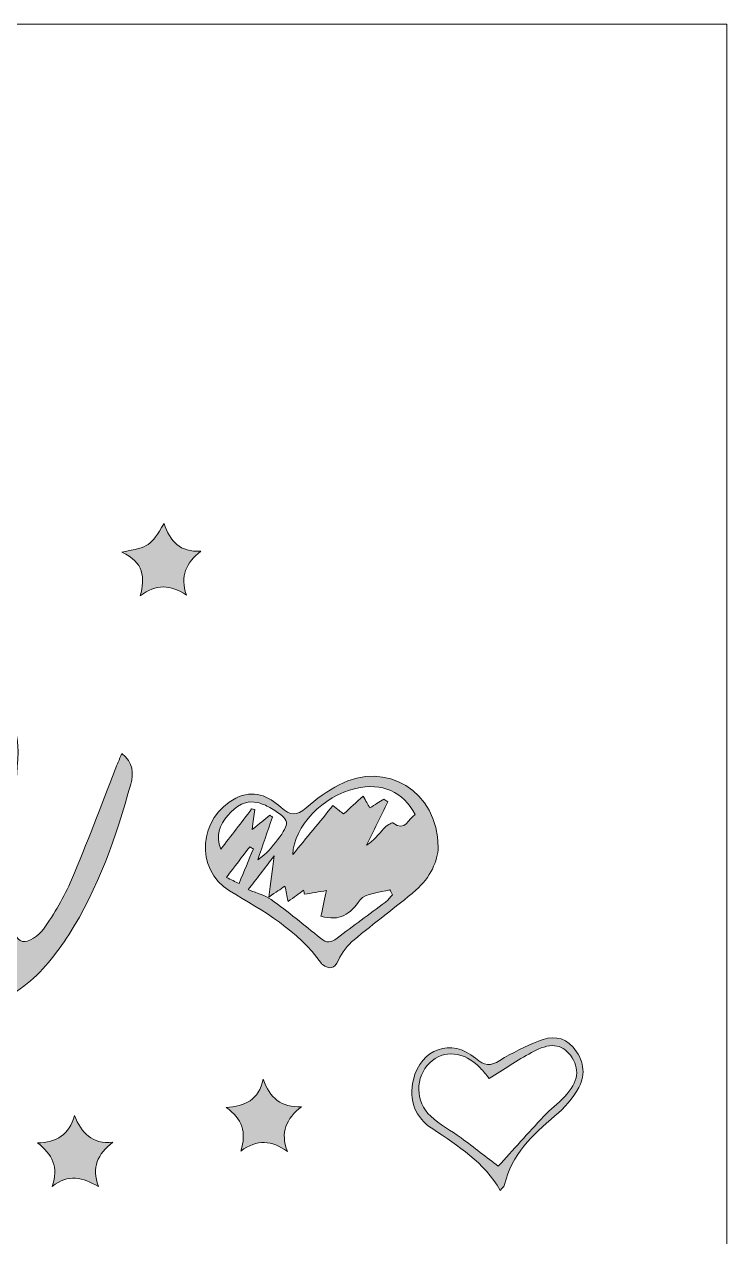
# Model space of a CAD drawing. Extents: x -202 to 798, y -79 to 921.
# Drawn here: x 564 to 798, y 517.3 to 921 of the extents above; entities that cross this region are included whole.
import ezdxf

# ---------------------------------------------------------------- set-up
doc = ezdxf.new("R2010")
doc.units = 0
doc.header["$MEASUREMENT"] = 0
doc.layers.add('Layer 1', color=7, linetype='Continuous', lineweight=0)

# ---------------------------------------------------------------- blocks, each defined once
blk = doc.blocks.new('Block_1')
at = {"layer": 'Layer 1', "true_color": 0x000000, "transparency": 33554687}
h = blk.add_hatch(color=18, dxfattribs=at)
h.dxf.hatch_style = 2
edge = h.paths.add_edge_path()
edge.add_spline(control_points=[(310.53, 678.61), (310.99, 678.87), (311.45, 679.12), (311.92, 679.38), (312.07, 683.59), (309.42, 685.51), (305.03, 686.05), (306.86, 683.57), (308.69, 681.09), (310.53, 678.61)], knot_values=[0, 0, 0, 0, 1, 1, 1, 2, 2, 2, 3, 3, 3, 3], degree=3, periodic=0)
edge = h.paths.add_edge_path()
edge.add_spline(control_points=[(371.78, 745.02), (371.91, 750.44), (369.97, 752.15), (363.55, 751.98), (366.5, 749.48), (369.03, 747.33), (371.78, 745.02)], knot_values=[0, 0, 0, 0, 1, 1, 1, 2, 2, 2, 2], degree=3, periodic=0)
edge = h.paths.add_edge_path()
edge.add_spline(control_points=[(554.29, 681.55), (555.56, 688.34), (552.69, 691.61), (547.1, 690.06), (549.4, 687.34), (551.68, 684.64), (554.29, 681.55)], knot_values=[0, 0, 0, 0, 1, 1, 1, 2, 2, 2, 2], degree=3, periodic=0)
edge = h.paths.add_edge_path()
edge.add_spline(control_points=[(450.64, 689.92), (450.64, 693.69), (450.64, 697.31), (450.64, 701.27), (445.72, 696.45), (445.76, 693.26), (450.64, 689.92)], knot_values=[0, 0, 0, 0, 1, 1, 1, 2, 2, 2, 2], degree=3, periodic=0)
edge = h.paths.add_edge_path()
edge.add_spline(control_points=[(391.27, 636.6), (391, 636.58), (390.73, 636.57), (390.46, 636.56), (386.16, 628.71), (381.87, 620.86), (376.99, 611.92), (381.79, 615.02), (385.69, 617.4), (389.41, 620.04), (390.33, 620.69), (391.13, 622.14), (391.18, 623.26), (391.39, 627.7), (391.27, 632.15), (391.27, 636.6)], knot_values=[0, 0, 0, 0, 1, 1, 1, 2, 2, 2, 3, 3, 3, 4, 4, 4, 5, 5, 5, 5], degree=3, periodic=0)
edge = h.paths.add_edge_path()
edge.add_spline(control_points=[(314.16, 658.5), (312.13, 663.3), (310.83, 667.51), (308.65, 671.2), (306.87, 674.21), (303.63, 673.98), (301.5, 671.46), (300.19, 669.91), (298.78, 666.38), (299.51, 665.54), (302.85, 661.66), (307.18, 658.92), (314.16, 658.5)], knot_values=[0, 0, 0, 0, 1, 1, 1, 2, 2, 2, 3, 3, 3, 4, 4, 4, 4], degree=3, periodic=0)
edge = h.paths.add_edge_path()
edge.add_spline(control_points=[(364.07, 697.11), (364.54, 697.04), (365, 696.97), (365.47, 696.91), (369.97, 708.41), (375.19, 719.81), (371.6, 732.83), (371.03, 734.89), (369.16, 736.59), (367.9, 738.45), (367.27, 738.25), (366.64, 738.04), (366, 737.83), (365.36, 724.26), (364.71, 710.69), (364.07, 697.11)], knot_values=[0, 0, 0, 0, 1, 1, 1, 2, 2, 2, 3, 3, 3, 4, 4, 4, 5, 5, 5, 5], degree=3, periodic=0)
edge = h.paths.add_edge_path()
edge.add_spline(control_points=[(293.47, 655.46), (292.95, 648.67), (291.93, 642.07), (292.13, 635.5), (292.26, 631.17), (293.46, 626.54), (295.41, 622.66), (299.06, 615.42), (304.76, 615.54), (308.62, 622.69), (313, 630.8), (313.51, 639.71), (313.46, 647.88), (306.71, 650.44), (300.59, 652.76), (293.47, 655.46)], knot_values=[0, 0, 0, 0, 1, 1, 1, 2, 2, 2, 3, 3, 3, 4, 4, 4, 5, 5, 5, 5], degree=3, periodic=0)
edge = h.paths.add_edge_path()
edge.add_spline(control_points=[(448.1, 637.21), (440.03, 624.98), (435.12, 613.06), (438.21, 599.3), (438.96, 595.99), (441.28, 592.48), (443.89, 590.25), (451.16, 584.04), (458.2, 586.86), (459.71, 596.24), (460.08, 598.51), (460.1, 600.91), (459.86, 603.21), (458.62, 615), (454.07, 625.67), (448.1, 637.21)], knot_values=[0, 0, 0, 0, 1, 1, 1, 2, 2, 2, 3, 3, 3, 4, 4, 4, 5, 5, 5, 5], degree=3, periodic=0)
edge = h.paths.add_edge_path()
edge.add_spline(control_points=[(508.4, 634.16), (508.47, 632.66), (508.57, 630.17), (508.72, 627.69), (508.77, 626.86), (508.86, 626.02), (509.09, 625.23), (510.32, 620.88), (513.05, 619.87), (516.37, 622.84), (518.31, 624.58), (520.1, 626.73), (521.29, 629.04), (528.87, 643.71), (535.36, 658.76), (536.72, 675.51), (537.14, 680.69), (532.49, 687.7), (527.65, 688.97), (523.62, 690.02), (521.2, 688.05), (518.29, 681.3), (517.96, 680.54), (517.68, 679.76), (517.41, 678.97), (512.41, 664.78), (509.39, 650.19), (508.4, 634.16)], knot_values=[0, 0, 0, 0, 1, 1, 1, 2, 2, 2, 3, 3, 3, 4, 4, 4, 5, 5, 5, 6, 6, 6, 7, 7, 7, 8, 8, 8, 9, 9, 9, 9], degree=3, periodic=0)
edge = h.paths.add_edge_path()
edge.add_spline(control_points=[(391.09, 610.72), (376.44, 602.76), (364.83, 593.33), (360.11, 577.86), (355.93, 564.15), (357.88, 551.17), (369.04, 541.27), (376.1, 535.01), (384.31, 533.08), (387.04, 547.01), (391.09, 567.72), (391.05, 588.66), (391.09, 610.72)], knot_values=[0, 0, 0, 0, 1, 1, 1, 2, 2, 2, 3, 3, 3, 4, 4, 4, 4], degree=3, periodic=0)
edge = h.paths.add_edge_path()
edge.add_spline(control_points=[(532.59, 633.81), (531.73, 632.44), (531, 630.97), (529.98, 629.74), (526.71, 625.78), (523.81, 621.32), (519.89, 618.13), (509.95, 610.04), (498.48, 613.02), (493.35, 624.75), (488.18, 636.59), (488.43, 649.08), (489.63, 661.61), (489.77, 663.1), (490.05, 664.58), (490.22, 666.07), (490.25, 666.37), (490.07, 666.69), (489.68, 668.23), (481.55, 663.77), (473.71, 659.45), (466, 655.22), (470.63, 643.25), (475.42, 632.27), (479.07, 620.93), (481.28, 614.07), (482.55, 606.67), (482.78, 599.46), (483.2, 586.19), (475.67, 576.77), (463.87, 574.12), (451.79, 571.41), (438.57, 577.49), (433.07, 588.38), (426.9, 600.59), (428.06, 612.96), (433.01, 625.12), (435.2, 630.48), (437.89, 635.77), (441.21, 640.49), (443.83, 644.2), (444.14, 647.13), (441.73, 650.77), (440.56, 652.55), (439.84, 654.63), (438.71, 657.03), (437.74, 655.92), (437.03, 655.13), (436.34, 654.33), (429.52, 646.39), (422.59, 638.53), (415.96, 630.43), (414.33, 628.44), (412.92, 625.68), (412.75, 623.18), (411.61, 605.41), (411.16, 587.59), (409.73, 569.85), (409.16, 562.8), (407.06, 555.79), (404.98, 548.98), (400.5, 534.29), (392.38, 528.13), (373.56, 528.83), (351.51, 529.65), (338.5, 550.2), (345.84, 572.44), (348.58, 580.76), (354.28, 588.11), (358.71, 595.87), (359.41, 597.11), (360.5, 598.13), (361.64, 599.55), (360.69, 599.64), (360.22, 599.78), (359.79, 599.71), (346.66, 597.58), (337.69, 604.18), (337.22, 617.55), (336.81, 629), (337.8, 640.5), (338.14, 651.98), (338.21, 654.29), (338.15, 656.6), (338.15, 659.06), (332.77, 656.23), (327.39, 653.55), (322.21, 650.52), (321.25, 649.96), (321.02, 648), (320.64, 646.63), (318.37, 638.48), (317.09, 629.91), (313.73, 622.24), (307.1, 607.09), (293.72, 604.57), (281.44, 615.74), (269.23, 626.85), (266.25, 641.53), (268.76, 656.92), (270.11, 665.23), (273.69, 673.52), (277.87, 680.93), (283.57, 691.05), (292.79, 694.81), (302.1, 692.84), (312.32, 690.67), (318.99, 683.08), (320.81, 671.35), (321.39, 667.6), (321.64, 663.79), (322.04, 660.01), (330.51, 660.76), (339.21, 669.59), (340, 677.65), (341.92, 697.52), (343.78, 717.4), (346.25, 737.2), (346.91, 742.5), (349.28, 747.75), (351.63, 752.66), (354.16, 757.94), (357.51, 758.97), (363.24, 757.57), (373.19, 755.15), (380.1, 746.13), (380.94, 734.7), (382, 720.23), (378.35, 706.46), (371.18, 694.47), (362.04, 679.19), (359.94, 662.77), (358.89, 645.83), (358.43, 638.38), (358.51, 630.88), (358.78, 623.43), (358.91, 619.92), (360.05, 615.63), (364.15, 615.53), (366.66, 615.46), (370.44, 617.79), (371.61, 620.08), (378.44, 633.54), (386.13, 646.86), (390.56, 661.14), (393.27, 669.88), (391.05, 680.29), (390.28, 689.89), (389.71, 697.09), (390.73, 698.64), (397.94, 697.6), (409.08, 695.98), (414.76, 689.45), (414.59, 677.65), (414.44, 667.16), (413.73, 656.67), (413.3, 646.19), (413.21, 644.11), (413.28, 642.02), (413.28, 639.94), (413.99, 639.35), (414.7, 638.75), (415.41, 638.16), (416.45, 640.04), (417.29, 642.06), (418.57, 643.76), (422.17, 648.54), (425.94, 653.21), (429.68, 657.89), (433.59, 662.79), (434.92, 667.66), (433.26, 674.33), (429.47, 689.58), (436.87, 702.44), (451.52, 708.33), (452.66, 708.79), (454.86, 709.16), (455.15, 708.7), (455.82, 707.61), (455.99, 705.92), (455.74, 704.6), (453.19, 691.01), (455.91, 678.11), (460.57, 665.44), (460.85, 664.69), (461.31, 664), (461.85, 662.95), (466.53, 665.42), (470.96, 667.93), (475.55, 670.13), (479.29, 671.94), (483.11, 673.7), (487.07, 674.88), (491.75, 676.28), (494.89, 678.74), (497.51, 683.07), (504.82, 695.11), (514.46, 698.82), (528.17, 695.8), (530.6, 695.27), (532.99, 694.53), (535.75, 693.8), (536.64, 698.31), (539.71, 698.46), (543.52, 697.98), (556.84, 696.29), (562.83, 689.51), (561.83, 676.2), (560.89, 663.75), (559.34, 651.34), (558.46, 638.88), (558.08, 633.44), (558.25, 627.86), (559.03, 622.47), (559.4, 619.89), (561.42, 616.02), (563.34, 615.59), (565.35, 615.14), (568.93, 617.55), (570.41, 619.69), (573.99, 624.85), (577.27, 630.37), (579.74, 636.15), (584.89, 648.23), (589.44, 660.58), (594.25, 672.82), (594.9, 674.47), (595.6, 676.11), (596.46, 678.2), (600.24, 675.13), (600.46, 671.6), (599.46, 667.99), (594.55, 650.47), (588.68, 633.24), (578.8, 617.85), (574.73, 611.51), (569.76, 605.25), (563.86, 600.67), (550.73, 590.46), (536.05, 596.7), (533.72, 613.16), (532.79, 619.81), (533.57, 626.7), (533.57, 633.49), (533.24, 633.59), (532.91, 633.7), (532.59, 633.81)], knot_values=[0, 0, 0, 0, 1, 1, 1, 2, 2, 2, 3, 3, 3, 4, 4, 4, 5, 5, 5, 6, 6, 6, 7, 7, 7, 8, 8, 8, 9, 9, 9, 10, 10, 10, 11, 11, 11, 12, 12, 12, 13, 13, 13, 14, 14, 14, 15, 15, 15, 16, 16, 16, 17, 17, 17, 18, 18, 18, 19, 19, 19, 20, 20, 20, 21, 21, 21, 22, 22, 22, 23, 23, 23, 24, 24, 24, 25, 25, 25, 26, 26, 26, 27, 27, 27, 28, 28, 28, 29, 29, 29, 30, 30, 30, 31, 31, 31, 32, 32, 32, 33, 33, 33, 34, 34, 34, 35, 35, 35, 36, 36, 36, 37, 37, 37, 38, 38, 38, 39, 39, 39, 40, 40, 40, 41, 41, 41, 42, 42, 42, 43, 43, 43, 44, 44, 44, 45, 45, 45, 46, 46, 46, 47, 47, 47, 48, 48, 48, 49, 49, 49, 50, 50, 50, 51, 51, 51, 52, 52, 52, 53, 53, 53, 54, 54, 54, 55, 55, 55, 56, 56, 56, 57, 57, 57, 58, 58, 58, 59, 59, 59, 60, 60, 60, 61, 61, 61, 62, 62, 62, 63, 63, 63, 64, 64, 64, 65, 65, 65, 66, 66, 66, 67, 67, 67, 68, 68, 68, 69, 69, 69, 70, 70, 70, 71, 71, 71, 72, 72, 72, 73, 73, 73, 74, 74, 74, 75, 75, 75, 76, 76, 76, 77, 77, 77, 78, 78, 78, 79, 79, 79, 80, 80, 80, 81, 81, 81, 82, 82, 82, 82], degree=3, periodic=0)
h = blk.add_hatch(color=18, dxfattribs=at)
h.dxf.hatch_style = 2
edge = h.paths.add_edge_path()
edge.add_spline(control_points=[(596.49, 745.23), (605.88, 747.07), (605.88, 747.07), (610.55, 754.76), (612.46, 748.78), (615.94, 745.14), (622.78, 745.54), (617.86, 741.66), (615.82, 737.2), (617.98, 730.92), (612.7, 734.47), (607.84, 734.71), (602.61, 730.67), (604.27, 736.74), (603.87, 741.82), (596.49, 745.23)], knot_values=[0, 0, 0, 0, 1, 1, 1, 2, 2, 2, 3, 3, 3, 4, 4, 4, 5, 5, 5, 5], degree=3, periodic=0)
h = blk.add_hatch(color=18, dxfattribs=at)
h.dxf.hatch_style = 2
edge = h.paths.add_edge_path()
edge.add_spline(control_points=[(640.3, 646.41), (639.9, 646.64), (639.5, 646.87), (639.1, 647.11), (636.59, 643.84), (634.09, 640.58), (631.29, 636.93), (633.06, 636.08), (634.15, 635.56), (635.55, 634.89), (637.23, 638.98), (638.77, 642.7), (640.3, 646.41)], knot_values=[0, 0, 0, 0, 1, 1, 1, 2, 2, 2, 3, 3, 3, 4, 4, 4, 4], degree=3, periodic=0)
edge = h.paths.add_edge_path()
edge.add_spline(control_points=[(639.72, 659.7), (640.05, 659.63), (640.39, 659.55), (640.73, 659.48), (640.48, 657.54), (640.23, 655.6), (639.87, 652.84), (642.37, 654.86), (644.07, 656.23), (645.77, 657.6), (646.07, 657.41), (646.37, 657.22), (646.66, 657.03), (645.03, 652.29), (643.41, 647.55), (641.78, 642.81), (644.68, 644.7), (646.5, 647.04), (648.3, 649.39), (652.68, 655.13), (652.53, 656.06), (646.3, 659.89), (645.04, 660.66), (643.63, 661.3), (642.21, 661.71), (637.68, 663.01), (634.45, 660.61), (631.77, 657.48), (629.11, 654.36), (627.67, 650.76), (629.48, 646.35), (632.89, 650.8), (636.3, 655.25), (639.72, 659.7)], knot_values=[0, 0, 0, 0, 1, 1, 1, 2, 2, 2, 3, 3, 3, 4, 4, 4, 5, 5, 5, 6, 6, 6, 7, 7, 7, 8, 8, 8, 9, 9, 9, 10, 10, 10, 11, 11, 11, 11], degree=3, periodic=0)
edge = h.paths.add_edge_path()
edge.add_spline(control_points=[(694.19, 657.82), (690.22, 665.52), (683.1, 668.57), (674.39, 666.56), (663.53, 664.06), (653.68, 653.93), (653.44, 644.54), (658.04, 650.15), (662.4, 655.47), (666.79, 660.82), (668.42, 659.56), (669.43, 658.77), (670.35, 658.05), (672.57, 660.09), (674.61, 661.96), (676.84, 664.01), (677.76, 662.39), (678.44, 661.2), (679.09, 660.08), (680.83, 661.15), (682.31, 662.07), (683.79, 662.98), (684.23, 662.68), (684.68, 662.37), (685.12, 662.07), (682.76, 657.25), (680.4, 652.43), (678.03, 647.61), (680.42, 649.16), (681.94, 651.26), (683.69, 653.15), (684.51, 654.03), (686.37, 655.32), (686.74, 655.04), (691.1, 651.84), (691.81, 656.7), (694.19, 657.82)], knot_values=[0, 0, 0, 0, 1, 1, 1, 2, 2, 2, 3, 3, 3, 4, 4, 4, 5, 5, 5, 6, 6, 6, 7, 7, 7, 8, 8, 8, 9, 9, 9, 10, 10, 10, 11, 11, 11, 12, 12, 12, 12], degree=3, periodic=0)
edge = h.paths.add_edge_path()
edge.add_spline(control_points=[(651.85, 628.9), (651.45, 630.91), (651.18, 632.26), (650.83, 634.04), (649.18, 632.91), (647.98, 632.09), (645.48, 630.38), (646.11, 635.3), (646.59, 639.02), (647.24, 644.15), (643.87, 639.74), (641.3, 636.37), (638.6, 632.85), (641.74, 631.54), (644.29, 630.98), (646.21, 629.57), (651.83, 625.46), (657.28, 621.11), (662.62, 616.65), (664.73, 614.9), (666.17, 615.13), (668.21, 616.71), (673.45, 620.79), (678.9, 624.61), (684.22, 628.6), (685.13, 629.29), (685.81, 630.3), (686.6, 631.16), (686.33, 631.72), (686.06, 632.28), (685.79, 632.84), (682.38, 631.78), (677.49, 631.76), (675.87, 629.44), (672.49, 624.63), (669.11, 622.24), (662.82, 624.01), (663.48, 627.09), (664.14, 630.2), (664.64, 632.53), (662.21, 632.12), (659.74, 631.7), (657.28, 631.29), (657.2, 631.74), (657.13, 632.19), (657.05, 632.64), (655.46, 631.49), (653.87, 630.35), (651.85, 628.9)], knot_values=[0, 0, 0, 0, 1, 1, 1, 2, 2, 2, 3, 3, 3, 4, 4, 4, 5, 5, 5, 6, 6, 6, 7, 7, 7, 8, 8, 8, 9, 9, 9, 10, 10, 10, 11, 11, 11, 12, 12, 12, 13, 13, 13, 14, 14, 14, 15, 15, 15, 16, 16, 16, 16], degree=3, periodic=0)
edge = h.paths.add_edge_path()
edge.add_spline(control_points=[(701.85, 646.97), (701.76, 642.44), (699.26, 636.85), (694.41, 632.68), (687.73, 626.95), (680.56, 621.79), (673.83, 616.12), (671.69, 614.33), (669.8, 611.91), (668.62, 609.39), (667.2, 606.36), (665.69, 606.21), (663.3, 607.93), (663.17, 608.02), (663.04, 608.14), (662.95, 608.27), (655.11, 619.34), (643.69, 625.67), (632.37, 632.48), (620.52, 639.6), (622.11, 656.96), (634.47, 663.31), (640.29, 666.3), (645.27, 664.05), (649.52, 660.23), (652.6, 657.46), (654.74, 657.28), (657.9, 660.09), (661.23, 663.04), (664.99, 665.68), (668.91, 667.78), (684.17, 675.95), (701.88, 665.73), (701.85, 646.97)], knot_values=[0, 0, 0, 0, 1, 1, 1, 2, 2, 2, 3, 3, 3, 4, 4, 4, 5, 5, 5, 6, 6, 6, 7, 7, 7, 8, 8, 8, 9, 9, 9, 10, 10, 10, 11, 11, 11, 11], degree=3, periodic=0)
h = blk.add_hatch(color=18, dxfattribs=at)
h.dxf.hatch_style = 2
edge = h.paths.add_edge_path()
edge.add_spline(control_points=[(721.89, 540.78), (726.68, 546.05), (731.81, 551.78), (737.06, 557.4), (739.21, 559.7), (741.78, 561.61), (743.94, 563.9), (748.7, 568.95), (749.23, 573.22), (745.89, 577.68), (742.98, 581.57), (739.06, 582), (732.95, 578.62), (728.17, 575.98), (723.62, 572.95), (718.83, 570.01), (717.76, 571.27), (716.86, 572.44), (715.85, 573.5), (710.66, 578.99), (703.63, 579.7), (699.06, 575.22), (694.18, 570.44), (694.11, 562.29), (699.38, 557.4), (702.39, 554.61), (706.14, 552.64), (709.48, 550.18), (713.82, 546.99), (718.08, 543.68), (721.89, 540.78)], knot_values=[0, 0, 0, 0, 1, 1, 1, 2, 2, 2, 3, 3, 3, 4, 4, 4, 5, 5, 5, 6, 6, 6, 7, 7, 7, 8, 8, 8, 9, 9, 9, 10, 10, 10, 10], degree=3, periodic=0)
edge = h.paths.add_edge_path()
edge.add_spline(control_points=[(722.53, 532.69), (717.1, 542.12), (708.5, 547.54), (700.06, 553.15), (694.13, 557.09), (691.97, 562.61), (693.6, 569.57), (696, 579.81), (706.29, 583.55), (714.3, 576.69), (717.28, 574.14), (719.26, 574.03), (722.43, 575.98), (726.52, 578.48), (730.88, 580.64), (735.33, 582.44), (739.38, 584.09), (743.6, 584.13), (746.79, 580.4), (750.23, 576.37), (751.25, 571.56), (748.7, 566.96), (746.73, 563.42), (743.89, 560.11), (740.76, 557.51), (733.22, 551.23), (726.37, 544.63), (724.01, 534.62), (723.88, 534.06), (723.26, 533.62), (722.53, 532.69)], knot_values=[0, 0, 0, 0, 1, 1, 1, 2, 2, 2, 3, 3, 3, 4, 4, 4, 5, 5, 5, 6, 6, 6, 7, 7, 7, 8, 8, 8, 9, 9, 9, 10, 10, 10, 10], degree=3, periodic=0)
h = blk.add_hatch(color=18, dxfattribs=at)
h.dxf.hatch_style = 2
edge = h.paths.add_edge_path()
edge.add_spline(control_points=[(636.17, 545.81), (638.05, 551.98), (636.63, 556.61), (631.22, 560.31), (637.45, 560.77), (642.18, 562.73), (643.55, 569.78), (645.76, 563.42), (649.62, 560.27), (656.37, 560.56), (651.21, 556.64), (649.17, 552.04), (651.64, 545.62), (646.39, 549.48), (641.52, 549.78), (636.17, 545.81)], knot_values=[0, 0, 0, 0, 1, 1, 1, 2, 2, 2, 3, 3, 3, 4, 4, 4, 5, 5, 5, 5], degree=3, periodic=0)
h = blk.add_hatch(color=18, dxfattribs=at)
h.dxf.hatch_style = 2
edge = h.paths.add_edge_path()
edge.add_spline(control_points=[(573.26, 533.98), (575.59, 540.38), (573.23, 544.71), (568.34, 548.55), (574.81, 548.59), (578.86, 551.27), (580.7, 557.67), (583, 551.81), (586.47, 548.08), (593.48, 548.72), (588.46, 544.77), (586.21, 540.39), (588.7, 534), (583.48, 537), (578.63, 538.4), (573.26, 533.98)], knot_values=[0, 0, 0, 0, 1, 1, 1, 2, 2, 2, 3, 3, 3, 4, 4, 4, 5, 5, 5, 5], degree=3, periodic=0)
at = {"layer": 'Layer 1'}
for points, knots in [([(-202, 921), (131.33, 921), (464.67, 921), (798, 921), (798, 587.67), (798, 254.33), (798, -79), (464.67, -79), (131.33, -79), (-202, -79), (-202, 254.33), (-202, 587.67), (-202, 921)], [0, 0, 0, 0, 1, 1, 1, 2, 2, 2, 3, 3, 3, 4, 4, 4, 4]), ([(532.59, 633.81), (532.91, 633.7), (533.24, 633.59), (533.57, 633.49), (533.57, 626.7), (532.79, 619.81), (533.72, 613.16), (536.05, 596.7), (550.73, 590.46), (563.86, 600.67), (569.76, 605.25), (574.73, 611.51), (578.8, 617.85), (588.68, 633.24), (594.55, 650.47), (599.46, 667.99), (600.46, 671.6), (600.24, 675.13), (596.46, 678.2), (595.6, 676.11), (594.9, 674.47), (594.25, 672.82), (589.44, 660.58), (584.89, 648.23), (579.74, 636.15), (577.27, 630.37), (573.99, 624.85), (570.41, 619.69), (568.93, 617.55), (565.35, 615.14), (563.34, 615.59), (561.42, 616.02), (559.4, 619.89), (559.03, 622.47), (558.25, 627.86), (558.08, 633.44), (558.46, 638.88), (559.34, 651.34), (560.89, 663.75), (561.83, 676.2), (562.83, 689.51), (556.84, 696.29), (543.52, 697.98), (539.71, 698.46), (536.64, 698.31), (535.75, 693.8), (532.99, 694.53), (530.6, 695.27), (528.17, 695.8), (514.46, 698.82), (504.82, 695.11), (497.51, 683.07), (494.89, 678.74), (491.75, 676.28), (487.07, 674.88), (483.11, 673.7), (479.29, 671.94), (475.55, 670.13), (470.96, 667.93), (466.53, 665.42), (461.85, 662.95), (461.31, 664), (460.85, 664.69), (460.57, 665.44), (455.91, 678.11), (453.19, 691.01), (455.74, 704.6), (455.99, 705.92), (455.82, 707.61), (455.15, 708.7), (454.86, 709.16), (452.66, 708.79), (451.52, 708.33), (436.87, 702.44), (429.47, 689.58), (433.26, 674.33), (434.92, 667.66), (433.59, 662.79), (429.68, 657.89), (425.94, 653.21), (422.17, 648.54), (418.57, 643.76), (417.29, 642.06), (416.45, 640.04), (415.41, 638.16), (414.7, 638.75), (413.99, 639.35), (413.28, 639.94), (413.28, 642.02), (413.21, 644.11), (413.3, 646.19), (413.73, 656.67), (414.44, 667.16), (414.59, 677.65), (414.76, 689.45), (409.08, 695.98), (397.94, 697.6), (390.73, 698.64), (389.71, 697.09), (390.28, 689.89), (391.05, 680.29), (393.27, 669.88), (390.56, 661.14), (386.13, 646.86), (378.44, 633.54), (371.61, 620.08), (370.44, 617.79), (366.66, 615.46), (364.15, 615.53), (360.05, 615.63), (358.91, 619.92), (358.78, 623.43), (358.51, 630.88), (358.43, 638.38), (358.89, 645.83), (359.94, 662.77), (362.04, 679.19), (371.18, 694.47), (378.35, 706.46), (382, 720.23), (380.94, 734.7), (380.1, 746.13), (373.19, 755.15), (363.24, 757.57), (357.51, 758.97), (354.16, 757.94), (351.63, 752.66), (349.28, 747.75), (346.91, 742.5), (346.25, 737.2), (343.78, 717.4), (341.92, 697.52), (340, 677.65), (339.21, 669.59), (330.51, 660.76), (322.04, 660.01), (321.64, 663.79), (321.39, 667.6), (320.81, 671.35), (318.99, 683.08), (312.32, 690.67), (302.1, 692.84), (292.79, 694.81), (283.57, 691.05), (277.87, 680.93), (273.69, 673.52), (270.11, 665.23), (268.76, 656.92), (266.25, 641.53), (269.23, 626.85), (281.44, 615.74), (293.72, 604.57), (307.1, 607.09), (313.73, 622.24), (317.09, 629.91), (318.37, 638.48), (320.64, 646.63), (321.02, 648), (321.25, 649.96), (322.21, 650.52), (327.39, 653.55), (332.77, 656.23), (338.15, 659.06), (338.15, 656.6), (338.21, 654.29), (338.14, 651.98), (337.8, 640.5), (336.81, 629), (337.22, 617.55), (337.69, 604.18), (346.66, 597.58), (359.79, 599.71), (360.22, 599.78), (360.69, 599.64), (361.64, 599.55), (360.5, 598.13), (359.41, 597.11), (358.71, 595.87), (354.28, 588.11), (348.58, 580.76), (345.84, 572.44), (338.5, 550.2), (351.51, 529.65), (373.56, 528.83), (392.38, 528.13), (400.5, 534.29), (404.98, 548.98), (407.06, 555.79), (409.16, 562.8), (409.73, 569.85), (411.16, 587.59), (411.61, 605.41), (412.75, 623.18), (412.92, 625.68), (414.33, 628.44), (415.96, 630.43), (422.59, 638.53), (429.52, 646.39), (436.34, 654.33), (437.03, 655.13), (437.74, 655.92), (438.71, 657.03), (439.84, 654.63), (440.56, 652.55), (441.73, 650.77), (444.14, 647.13), (443.83, 644.2), (441.21, 640.49), (437.89, 635.77), (435.2, 630.48), (433.01, 625.12), (428.06, 612.96), (426.9, 600.59), (433.07, 588.38), (438.57, 577.49), (451.79, 571.41), (463.87, 574.12), (475.67, 576.77), (483.2, 586.19), (482.78, 599.46), (482.55, 606.67), (481.28, 614.07), (479.07, 620.93), (475.42, 632.27), (470.63, 643.25), (466, 655.22), (473.71, 659.45), (481.55, 663.77), (489.68, 668.23), (490.07, 666.69), (490.25, 666.37), (490.22, 666.07), (490.05, 664.58), (489.77, 663.1), (489.63, 661.61), (488.43, 649.08), (488.18, 636.59), (493.35, 624.75), (498.48, 613.02), (509.95, 610.04), (519.89, 618.13), (523.81, 621.32), (526.71, 625.78), (529.98, 629.74), (531, 630.97), (531.73, 632.44), (532.59, 633.81)], [0, 0, 0, 0, 1, 1, 1, 2, 2, 2, 3, 3, 3, 4, 4, 4, 5, 5, 5, 6, 6, 6, 7, 7, 7, 8, 8, 8, 9, 9, 9, 10, 10, 10, 11, 11, 11, 12, 12, 12, 13, 13, 13, 14, 14, 14, 15, 15, 15, 16, 16, 16, 17, 17, 17, 18, 18, 18, 19, 19, 19, 20, 20, 20, 21, 21, 21, 22, 22, 22, 23, 23, 23, 24, 24, 24, 25, 25, 25, 26, 26, 26, 27, 27, 27, 28, 28, 28, 29, 29, 29, 30, 30, 30, 31, 31, 31, 32, 32, 32, 33, 33, 33, 34, 34, 34, 35, 35, 35, 36, 36, 36, 37, 37, 37, 38, 38, 38, 39, 39, 39, 40, 40, 40, 41, 41, 41, 42, 42, 42, 43, 43, 43, 44, 44, 44, 45, 45, 45, 46, 46, 46, 47, 47, 47, 48, 48, 48, 49, 49, 49, 50, 50, 50, 51, 51, 51, 52, 52, 52, 53, 53, 53, 54, 54, 54, 55, 55, 55, 56, 56, 56, 57, 57, 57, 58, 58, 58, 59, 59, 59, 60, 60, 60, 61, 61, 61, 62, 62, 62, 63, 63, 63, 64, 64, 64, 65, 65, 65, 66, 66, 66, 67, 67, 67, 68, 68, 68, 69, 69, 69, 70, 70, 70, 71, 71, 71, 72, 72, 72, 73, 73, 73, 74, 74, 74, 75, 75, 75, 76, 76, 76, 77, 77, 77, 78, 78, 78, 79, 79, 79, 80, 80, 80, 81, 81, 81, 82, 82, 82, 82]), ([(532.59, 633.81), (531.73, 632.44), (531, 630.97), (529.98, 629.74), (526.71, 625.78), (523.81, 621.32), (519.89, 618.13), (509.95, 610.04), (498.48, 613.02), (493.35, 624.75), (488.18, 636.59), (488.43, 649.08), (489.63, 661.61), (489.77, 663.1), (490.05, 664.58), (490.22, 666.07), (490.25, 666.37), (490.07, 666.69), (489.68, 668.23), (481.55, 663.77), (473.71, 659.45), (466, 655.22), (470.63, 643.25), (475.42, 632.27), (479.07, 620.93), (481.28, 614.07), (482.55, 606.67), (482.78, 599.46), (483.2, 586.19), (475.67, 576.77), (463.87, 574.12), (451.79, 571.41), (438.57, 577.49), (433.07, 588.38), (426.9, 600.59), (428.06, 612.96), (433.01, 625.12), (435.2, 630.48), (437.89, 635.77), (441.21, 640.49), (443.83, 644.2), (444.14, 647.13), (441.73, 650.77), (440.56, 652.55), (439.84, 654.63), (438.71, 657.03), (437.74, 655.92), (437.03, 655.13), (436.34, 654.33), (429.52, 646.39), (422.59, 638.53), (415.96, 630.43), (414.33, 628.44), (412.92, 625.68), (412.75, 623.18), (411.61, 605.41), (411.16, 587.59), (409.73, 569.85), (409.16, 562.8), (407.06, 555.79), (404.98, 548.98), (400.5, 534.29), (392.38, 528.13), (373.56, 528.83), (351.51, 529.65), (338.5, 550.2), (345.84, 572.44), (348.58, 580.76), (354.28, 588.11), (358.71, 595.87), (359.41, 597.11), (360.5, 598.13), (361.64, 599.55), (360.69, 599.64), (360.22, 599.78), (359.79, 599.71), (346.66, 597.58), (337.69, 604.18), (337.22, 617.55), (336.81, 629), (337.8, 640.5), (338.14, 651.98), (338.21, 654.29), (338.15, 656.6), (338.15, 659.06), (332.77, 656.23), (327.39, 653.55), (322.21, 650.52), (321.25, 649.96), (321.02, 648), (320.64, 646.63), (318.37, 638.48), (317.09, 629.91), (313.73, 622.24), (307.1, 607.09), (293.72, 604.57), (281.44, 615.74), (269.23, 626.85), (266.25, 641.53), (268.76, 656.92), (270.11, 665.23), (273.69, 673.52), (277.87, 680.93), (283.57, 691.05), (292.79, 694.81), (302.1, 692.84), (312.32, 690.67), (318.99, 683.08), (320.81, 671.35), (321.39, 667.6), (321.64, 663.79), (322.04, 660.01), (330.51, 660.76), (339.21, 669.59), (340, 677.65), (341.92, 697.52), (343.78, 717.4), (346.25, 737.2), (346.91, 742.5), (349.28, 747.75), (351.63, 752.66), (354.16, 757.94), (357.51, 758.97), (363.24, 757.57), (373.19, 755.15), (380.1, 746.13), (380.94, 734.7), (382, 720.23), (378.35, 706.46), (371.18, 694.47), (362.04, 679.19), (359.94, 662.77), (358.89, 645.83), (358.43, 638.38), (358.51, 630.88), (358.78, 623.43), (358.91, 619.92), (360.05, 615.63), (364.15, 615.53), (366.66, 615.46), (370.44, 617.79), (371.61, 620.08), (378.44, 633.54), (386.13, 646.86), (390.56, 661.14), (393.27, 669.88), (391.05, 680.29), (390.28, 689.89), (389.71, 697.09), (390.73, 698.64), (397.94, 697.6), (409.08, 695.98), (414.76, 689.45), (414.59, 677.65), (414.44, 667.16), (413.73, 656.67), (413.3, 646.19), (413.21, 644.11), (413.28, 642.02), (413.28, 639.94), (413.99, 639.35), (414.7, 638.75), (415.41, 638.16), (416.45, 640.04), (417.29, 642.06), (418.57, 643.76), (422.17, 648.54), (425.94, 653.21), (429.68, 657.89), (433.59, 662.79), (434.92, 667.66), (433.26, 674.33), (429.47, 689.58), (436.87, 702.44), (451.52, 708.33), (452.66, 708.79), (454.86, 709.16), (455.15, 708.7), (455.82, 707.61), (455.99, 705.92), (455.74, 704.6), (453.19, 691.01), (455.91, 678.11), (460.57, 665.44), (460.85, 664.69), (461.31, 664), (461.85, 662.95), (466.53, 665.42), (470.96, 667.93), (475.55, 670.13), (479.29, 671.94), (483.11, 673.7), (487.07, 674.88), (491.75, 676.28), (494.89, 678.74), (497.51, 683.07), (504.82, 695.11), (514.46, 698.82), (528.17, 695.8), (530.6, 695.27), (532.99, 694.53), (535.75, 693.8), (536.64, 698.31), (539.71, 698.46), (543.52, 697.98), (556.84, 696.29), (562.83, 689.51), (561.83, 676.2), (560.89, 663.75), (559.34, 651.34), (558.46, 638.88), (558.08, 633.44), (558.25, 627.86), (559.03, 622.47), (559.4, 619.89), (561.42, 616.02), (563.34, 615.59), (565.35, 615.14), (568.93, 617.55), (570.41, 619.69), (573.99, 624.85), (577.27, 630.37), (579.74, 636.15), (584.89, 648.23), (589.44, 660.58), (594.25, 672.82), (594.9, 674.47), (595.6, 676.11), (596.46, 678.2), (600.24, 675.13), (600.46, 671.6), (599.46, 667.99), (594.55, 650.47), (588.68, 633.24), (578.8, 617.85), (574.73, 611.51), (569.76, 605.25), (563.86, 600.67), (550.73, 590.46), (536.05, 596.7), (533.72, 613.16), (532.79, 619.81), (533.57, 626.7), (533.57, 633.49), (533.24, 633.59), (532.91, 633.7), (532.59, 633.81)], [0, 0, 0, 0, 1, 1, 1, 2, 2, 2, 3, 3, 3, 4, 4, 4, 5, 5, 5, 6, 6, 6, 7, 7, 7, 8, 8, 8, 9, 9, 9, 10, 10, 10, 11, 11, 11, 12, 12, 12, 13, 13, 13, 14, 14, 14, 15, 15, 15, 16, 16, 16, 17, 17, 17, 18, 18, 18, 19, 19, 19, 20, 20, 20, 21, 21, 21, 22, 22, 22, 23, 23, 23, 24, 24, 24, 25, 25, 25, 26, 26, 26, 27, 27, 27, 28, 28, 28, 29, 29, 29, 30, 30, 30, 31, 31, 31, 32, 32, 32, 33, 33, 33, 34, 34, 34, 35, 35, 35, 36, 36, 36, 37, 37, 37, 38, 38, 38, 39, 39, 39, 40, 40, 40, 41, 41, 41, 42, 42, 42, 43, 43, 43, 44, 44, 44, 45, 45, 45, 46, 46, 46, 47, 47, 47, 48, 48, 48, 49, 49, 49, 50, 50, 50, 51, 51, 51, 52, 52, 52, 53, 53, 53, 54, 54, 54, 55, 55, 55, 56, 56, 56, 57, 57, 57, 58, 58, 58, 59, 59, 59, 60, 60, 60, 61, 61, 61, 62, 62, 62, 63, 63, 63, 64, 64, 64, 65, 65, 65, 66, 66, 66, 67, 67, 67, 68, 68, 68, 69, 69, 69, 70, 70, 70, 71, 71, 71, 72, 72, 72, 73, 73, 73, 74, 74, 74, 75, 75, 75, 76, 76, 76, 77, 77, 77, 78, 78, 78, 79, 79, 79, 80, 80, 80, 81, 81, 81, 82, 82, 82, 82]), ([(596.49, 745.23), (603.87, 741.82), (604.27, 736.74), (602.61, 730.67), (607.84, 734.71), (612.7, 734.47), (617.98, 730.92), (615.82, 737.2), (617.86, 741.66), (622.78, 745.54), (615.94, 745.14), (612.46, 748.78), (610.55, 754.76), (605.88, 747.07), (605.88, 747.07), (596.49, 745.23)], [0, 0, 0, 0, 1, 1, 1, 2, 2, 2, 3, 3, 3, 4, 4, 4, 5, 5, 5, 5]), ([(596.49, 745.23), (605.88, 747.07), (605.88, 747.07), (610.55, 754.76), (612.46, 748.78), (615.94, 745.14), (622.78, 745.54), (617.86, 741.66), (615.82, 737.2), (617.98, 730.92), (612.7, 734.47), (607.84, 734.71), (602.61, 730.67), (604.27, 736.74), (603.87, 741.82), (596.49, 745.23)], [0, 0, 0, 0, 1, 1, 1, 2, 2, 2, 3, 3, 3, 4, 4, 4, 5, 5, 5, 5]), ([(701.85, 646.97), (701.88, 665.73), (684.17, 675.95), (668.91, 667.78), (664.99, 665.68), (661.23, 663.04), (657.9, 660.09), (654.74, 657.28), (652.6, 657.46), (649.52, 660.23), (645.27, 664.05), (640.29, 666.3), (634.47, 663.31), (622.11, 656.96), (620.52, 639.6), (632.37, 632.48), (643.69, 625.67), (655.11, 619.34), (662.95, 608.27), (663.04, 608.14), (663.17, 608.02), (663.3, 607.93), (665.69, 606.21), (667.2, 606.36), (668.62, 609.39), (669.8, 611.91), (671.69, 614.33), (673.83, 616.12), (680.56, 621.79), (687.73, 626.95), (694.41, 632.68), (699.26, 636.85), (701.76, 642.44), (701.85, 646.97)], [0, 0, 0, 0, 1, 1, 1, 2, 2, 2, 3, 3, 3, 4, 4, 4, 5, 5, 5, 6, 6, 6, 7, 7, 7, 8, 8, 8, 9, 9, 9, 10, 10, 10, 11, 11, 11, 11]), ([(701.85, 646.97), (701.76, 642.44), (699.26, 636.85), (694.41, 632.68), (687.73, 626.95), (680.56, 621.79), (673.83, 616.12), (671.69, 614.33), (669.8, 611.91), (668.62, 609.39), (667.2, 606.36), (665.69, 606.21), (663.3, 607.93), (663.17, 608.02), (663.04, 608.14), (662.95, 608.27), (655.11, 619.34), (643.69, 625.67), (632.37, 632.48), (620.52, 639.6), (622.11, 656.96), (634.47, 663.31), (640.29, 666.3), (645.27, 664.05), (649.52, 660.23), (652.6, 657.46), (654.74, 657.28), (657.9, 660.09), (661.23, 663.04), (664.99, 665.68), (668.91, 667.78), (684.17, 675.95), (701.88, 665.73), (701.85, 646.97)], [0, 0, 0, 0, 1, 1, 1, 2, 2, 2, 3, 3, 3, 4, 4, 4, 5, 5, 5, 6, 6, 6, 7, 7, 7, 8, 8, 8, 9, 9, 9, 10, 10, 10, 11, 11, 11, 11]), ([(694.19, 657.82), (690.22, 665.52), (683.1, 668.57), (674.39, 666.56), (663.53, 664.06), (653.68, 653.93), (653.44, 644.54), (658.04, 650.15), (662.4, 655.47), (666.79, 660.82), (668.42, 659.56), (669.43, 658.77), (670.35, 658.05), (672.57, 660.09), (674.61, 661.96), (676.84, 664.01), (677.76, 662.39), (678.44, 661.2), (679.09, 660.08), (680.83, 661.15), (682.31, 662.07), (683.79, 662.98), (684.23, 662.68), (684.68, 662.37), (685.12, 662.07), (682.76, 657.25), (680.4, 652.43), (678.03, 647.61), (680.42, 649.16), (681.94, 651.26), (683.69, 653.15), (684.51, 654.03), (686.37, 655.32), (686.74, 655.04), (691.1, 651.84), (691.81, 656.7), (694.19, 657.82)], [0, 0, 0, 0, 1, 1, 1, 2, 2, 2, 3, 3, 3, 4, 4, 4, 5, 5, 5, 6, 6, 6, 7, 7, 7, 8, 8, 8, 9, 9, 9, 10, 10, 10, 11, 11, 11, 12, 12, 12, 12]), ([(694.19, 657.82), (691.81, 656.7), (691.1, 651.84), (686.74, 655.04), (686.37, 655.32), (684.51, 654.03), (683.69, 653.15), (681.94, 651.26), (680.42, 649.16), (678.03, 647.61), (680.4, 652.43), (682.76, 657.25), (685.12, 662.07), (684.68, 662.37), (684.23, 662.68), (683.79, 662.98), (682.31, 662.07), (680.83, 661.15), (679.09, 660.08), (678.44, 661.2), (677.76, 662.39), (676.84, 664.01), (674.61, 661.96), (672.57, 660.09), (670.35, 658.05), (669.43, 658.77), (668.42, 659.56), (666.79, 660.82), (662.4, 655.47), (658.04, 650.15), (653.44, 644.54), (653.68, 653.93), (663.53, 664.06), (674.39, 666.56), (683.1, 668.57), (690.22, 665.52), (694.19, 657.82)], [0, 0, 0, 0, 1, 1, 1, 2, 2, 2, 3, 3, 3, 4, 4, 4, 5, 5, 5, 6, 6, 6, 7, 7, 7, 8, 8, 8, 9, 9, 9, 10, 10, 10, 11, 11, 11, 12, 12, 12, 12]), ([(639.72, 659.7), (640.05, 659.63), (640.39, 659.55), (640.73, 659.48), (640.48, 657.54), (640.23, 655.6), (639.87, 652.84), (642.37, 654.86), (644.07, 656.23), (645.77, 657.6), (646.07, 657.41), (646.37, 657.22), (646.66, 657.03), (645.03, 652.29), (643.41, 647.55), (641.78, 642.81), (644.68, 644.7), (646.5, 647.04), (648.3, 649.39), (652.68, 655.13), (652.53, 656.06), (646.3, 659.89), (645.04, 660.66), (643.63, 661.3), (642.21, 661.71), (637.68, 663.01), (634.45, 660.61), (631.77, 657.48), (629.11, 654.36), (627.67, 650.76), (629.48, 646.35), (632.89, 650.8), (636.3, 655.25), (639.72, 659.7)], [0, 0, 0, 0, 1, 1, 1, 2, 2, 2, 3, 3, 3, 4, 4, 4, 5, 5, 5, 6, 6, 6, 7, 7, 7, 8, 8, 8, 9, 9, 9, 10, 10, 10, 11, 11, 11, 11]), ([(639.72, 659.7), (636.3, 655.25), (632.89, 650.8), (629.48, 646.35), (627.67, 650.76), (629.11, 654.36), (631.77, 657.48), (634.45, 660.61), (637.68, 663.01), (642.21, 661.71), (643.63, 661.3), (645.04, 660.66), (646.3, 659.89), (652.53, 656.06), (652.68, 655.13), (648.3, 649.39), (646.5, 647.04), (644.68, 644.7), (641.78, 642.81), (643.41, 647.55), (645.03, 652.29), (646.66, 657.03), (646.37, 657.22), (646.07, 657.41), (645.77, 657.6), (644.07, 656.23), (642.37, 654.86), (639.87, 652.84), (640.23, 655.6), (640.48, 657.54), (640.73, 659.48), (640.39, 659.55), (640.05, 659.63), (639.72, 659.7)], [0, 0, 0, 0, 1, 1, 1, 2, 2, 2, 3, 3, 3, 4, 4, 4, 5, 5, 5, 6, 6, 6, 7, 7, 7, 8, 8, 8, 9, 9, 9, 10, 10, 10, 11, 11, 11, 11]), ([(640.3, 646.41), (639.9, 646.64), (639.5, 646.87), (639.1, 647.11), (636.59, 643.84), (634.09, 640.58), (631.29, 636.93), (633.06, 636.08), (634.15, 635.56), (635.55, 634.89), (637.23, 638.98), (638.77, 642.7), (640.3, 646.41)], [0, 0, 0, 0, 1, 1, 1, 2, 2, 2, 3, 3, 3, 4, 4, 4, 4]), ([(640.3, 646.41), (638.77, 642.7), (637.23, 638.98), (635.55, 634.89), (634.15, 635.56), (633.06, 636.08), (631.29, 636.93), (634.09, 640.58), (636.59, 643.84), (639.1, 647.11), (639.5, 646.87), (639.9, 646.64), (640.3, 646.41)], [0, 0, 0, 0, 1, 1, 1, 2, 2, 2, 3, 3, 3, 4, 4, 4, 4]), ([(651.85, 628.9), (651.45, 630.91), (651.18, 632.26), (650.83, 634.04), (649.18, 632.91), (647.98, 632.09), (645.48, 630.38), (646.11, 635.3), (646.59, 639.02), (647.24, 644.15), (643.87, 639.74), (641.3, 636.37), (638.6, 632.85), (641.74, 631.54), (644.29, 630.98), (646.21, 629.57), (651.83, 625.46), (657.28, 621.11), (662.62, 616.65), (664.73, 614.9), (666.17, 615.13), (668.21, 616.71), (673.45, 620.79), (678.9, 624.61), (684.22, 628.6), (685.13, 629.29), (685.81, 630.3), (686.6, 631.16), (686.33, 631.72), (686.06, 632.28), (685.79, 632.84), (682.38, 631.78), (677.49, 631.76), (675.87, 629.44), (672.49, 624.63), (669.11, 622.24), (662.82, 624.01), (663.48, 627.09), (664.14, 630.2), (664.64, 632.53), (662.21, 632.12), (659.74, 631.7), (657.28, 631.29), (657.2, 631.74), (657.13, 632.19), (657.05, 632.64), (655.46, 631.49), (653.87, 630.35), (651.85, 628.9)], [0, 0, 0, 0, 1, 1, 1, 2, 2, 2, 3, 3, 3, 4, 4, 4, 5, 5, 5, 6, 6, 6, 7, 7, 7, 8, 8, 8, 9, 9, 9, 10, 10, 10, 11, 11, 11, 12, 12, 12, 13, 13, 13, 14, 14, 14, 15, 15, 15, 16, 16, 16, 16]), ([(651.85, 628.9), (653.87, 630.35), (655.46, 631.49), (657.05, 632.64), (657.13, 632.19), (657.2, 631.74), (657.28, 631.29), (659.74, 631.7), (662.21, 632.12), (664.64, 632.53), (664.14, 630.2), (663.48, 627.09), (662.82, 624.01), (669.11, 622.24), (672.49, 624.63), (675.87, 629.44), (677.49, 631.76), (682.38, 631.78), (685.79, 632.84), (686.06, 632.28), (686.33, 631.72), (686.6, 631.16), (685.81, 630.3), (685.13, 629.29), (684.22, 628.6), (678.9, 624.61), (673.45, 620.79), (668.21, 616.71), (666.17, 615.13), (664.73, 614.9), (662.62, 616.65), (657.28, 621.11), (651.83, 625.46), (646.21, 629.57), (644.29, 630.98), (641.74, 631.54), (638.6, 632.85), (641.3, 636.37), (643.87, 639.74), (647.24, 644.15), (646.59, 639.02), (646.11, 635.3), (645.48, 630.38), (647.98, 632.09), (649.18, 632.91), (650.83, 634.04), (651.18, 632.26), (651.45, 630.91), (651.85, 628.9)], [0, 0, 0, 0, 1, 1, 1, 2, 2, 2, 3, 3, 3, 4, 4, 4, 5, 5, 5, 6, 6, 6, 7, 7, 7, 8, 8, 8, 9, 9, 9, 10, 10, 10, 11, 11, 11, 12, 12, 12, 13, 13, 13, 14, 14, 14, 15, 15, 15, 16, 16, 16, 16]), ([(722.53, 532.69), (723.26, 533.62), (723.88, 534.06), (724.01, 534.62), (726.37, 544.63), (733.22, 551.23), (740.76, 557.51), (743.89, 560.11), (746.73, 563.42), (748.7, 566.96), (751.25, 571.56), (750.23, 576.37), (746.79, 580.4), (743.6, 584.13), (739.38, 584.09), (735.33, 582.44), (730.88, 580.64), (726.52, 578.48), (722.43, 575.98), (719.26, 574.03), (717.28, 574.14), (714.3, 576.69), (706.29, 583.55), (696, 579.81), (693.6, 569.57), (691.97, 562.61), (694.13, 557.09), (700.06, 553.15), (708.5, 547.54), (717.1, 542.12), (722.53, 532.69)], [0, 0, 0, 0, 1, 1, 1, 2, 2, 2, 3, 3, 3, 4, 4, 4, 5, 5, 5, 6, 6, 6, 7, 7, 7, 8, 8, 8, 9, 9, 9, 10, 10, 10, 10]), ([(722.53, 532.69), (717.1, 542.12), (708.5, 547.54), (700.06, 553.15), (694.13, 557.09), (691.97, 562.61), (693.6, 569.57), (696, 579.81), (706.29, 583.55), (714.3, 576.69), (717.28, 574.14), (719.26, 574.03), (722.43, 575.98), (726.52, 578.48), (730.88, 580.64), (735.33, 582.44), (739.38, 584.09), (743.6, 584.13), (746.79, 580.4), (750.23, 576.37), (751.25, 571.56), (748.7, 566.96), (746.73, 563.42), (743.89, 560.11), (740.76, 557.51), (733.22, 551.23), (726.37, 544.63), (724.01, 534.62), (723.88, 534.06), (723.26, 533.62), (722.53, 532.69)], [0, 0, 0, 0, 1, 1, 1, 2, 2, 2, 3, 3, 3, 4, 4, 4, 5, 5, 5, 6, 6, 6, 7, 7, 7, 8, 8, 8, 9, 9, 9, 10, 10, 10, 10]), ([(721.89, 540.78), (726.68, 546.05), (731.81, 551.78), (737.06, 557.4), (739.21, 559.7), (741.78, 561.61), (743.94, 563.9), (748.7, 568.95), (749.23, 573.22), (745.89, 577.68), (742.98, 581.57), (739.06, 582), (732.95, 578.62), (728.17, 575.98), (723.62, 572.95), (718.83, 570.01), (717.76, 571.27), (716.86, 572.44), (715.85, 573.5), (710.66, 578.99), (703.63, 579.7), (699.06, 575.22), (694.18, 570.44), (694.11, 562.29), (699.38, 557.4), (702.39, 554.61), (706.14, 552.64), (709.48, 550.18), (713.82, 546.99), (718.08, 543.68), (721.89, 540.78)], [0, 0, 0, 0, 1, 1, 1, 2, 2, 2, 3, 3, 3, 4, 4, 4, 5, 5, 5, 6, 6, 6, 7, 7, 7, 8, 8, 8, 9, 9, 9, 10, 10, 10, 10]), ([(721.89, 540.78), (718.08, 543.68), (713.82, 546.99), (709.48, 550.18), (706.14, 552.64), (702.39, 554.61), (699.38, 557.4), (694.11, 562.29), (694.18, 570.44), (699.06, 575.22), (703.63, 579.7), (710.66, 578.99), (715.85, 573.5), (716.86, 572.44), (717.76, 571.27), (718.83, 570.01), (723.62, 572.95), (728.17, 575.98), (732.95, 578.62), (739.06, 582), (742.98, 581.57), (745.89, 577.68), (749.23, 573.22), (748.7, 568.95), (743.94, 563.9), (741.78, 561.61), (739.21, 559.7), (737.06, 557.4), (731.81, 551.78), (726.68, 546.05), (721.89, 540.78)], [0, 0, 0, 0, 1, 1, 1, 2, 2, 2, 3, 3, 3, 4, 4, 4, 5, 5, 5, 6, 6, 6, 7, 7, 7, 8, 8, 8, 9, 9, 9, 10, 10, 10, 10]), ([(636.17, 545.81), (641.52, 549.78), (646.39, 549.48), (651.64, 545.62), (649.17, 552.04), (651.21, 556.64), (656.37, 560.56), (649.62, 560.27), (645.76, 563.42), (643.55, 569.78), (642.18, 562.73), (637.45, 560.77), (631.22, 560.31), (636.63, 556.61), (638.05, 551.98), (636.17, 545.81)], [0, 0, 0, 0, 1, 1, 1, 2, 2, 2, 3, 3, 3, 4, 4, 4, 5, 5, 5, 5]), ([(636.17, 545.81), (638.05, 551.98), (636.63, 556.61), (631.22, 560.31), (637.45, 560.77), (642.18, 562.73), (643.55, 569.78), (645.76, 563.42), (649.62, 560.27), (656.37, 560.56), (651.21, 556.64), (649.17, 552.04), (651.64, 545.62), (646.39, 549.48), (641.52, 549.78), (636.17, 545.81)], [0, 0, 0, 0, 1, 1, 1, 2, 2, 2, 3, 3, 3, 4, 4, 4, 5, 5, 5, 5]), ([(573.26, 533.98), (578.63, 538.4), (583.48, 537), (588.7, 534), (586.21, 540.39), (588.46, 544.77), (593.48, 548.72), (586.47, 548.08), (583, 551.81), (580.7, 557.67), (578.86, 551.27), (574.81, 548.59), (568.34, 548.55), (573.23, 544.71), (575.59, 540.38), (573.26, 533.98)], [0, 0, 0, 0, 1, 1, 1, 2, 2, 2, 3, 3, 3, 4, 4, 4, 5, 5, 5, 5]), ([(573.26, 533.98), (575.59, 540.38), (573.23, 544.71), (568.34, 548.55), (574.81, 548.59), (578.86, 551.27), (580.7, 557.67), (583, 551.81), (586.47, 548.08), (593.48, 548.72), (588.46, 544.77), (586.21, 540.39), (588.7, 534), (583.48, 537), (578.63, 538.4), (573.26, 533.98)], [0, 0, 0, 0, 1, 1, 1, 2, 2, 2, 3, 3, 3, 4, 4, 4, 5, 5, 5, 5])]:
    blk.add_open_spline(points, degree=3, knots=knots, dxfattribs=at)
blk = doc.blocks.new('Block_0')
at = {"layer": 'Layer 1'}
blk.add_blockref('Block_1', (0, 0), dxfattribs=at)

msp = doc.modelspace()

# ---------------------------------------------------------------- block references
at = {"layer": 'Layer 1'}
msp.add_blockref('Block_0', (0, 0), dxfattribs=at)

doc.saveas('drawing.dxf')
